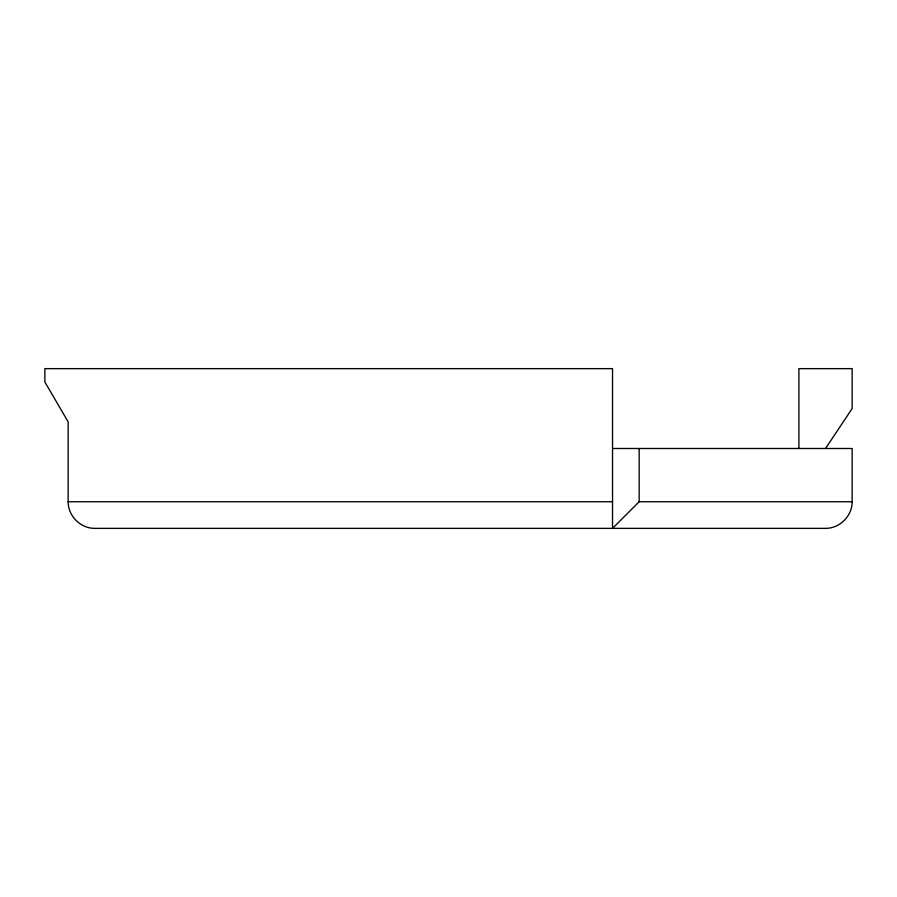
<?xml version="1.0" encoding="UTF-8"?>
<svg xmlns="http://www.w3.org/2000/svg" width="897" height="897" viewBox="0 0 897 897"><rect width="100%" height="100%" fill="white"/><g stroke="black" fill="none" stroke-linecap="round" stroke-linejoin="round"><path stroke-width="1.35" d="M852.15 501.748C852.24 515.999 839.771 528.456 825.532 528.367L94.768 528.367C80.517 528.456 68.06 515.999 68.15 501.748L68.15 421.882L44.85 381.943L44.85 368.633L612.539 368.633L612.539 528.367L639.157 501.748L852.15 501.748L852.15 448.5L612.539 448.5M825.532 448.5L852.15 408.561L852.15 368.633L798.902 368.633L798.902 448.298M68.15 501.748L612.539 501.748M639.157 448.5L639.157 501.748"/></g></svg>
